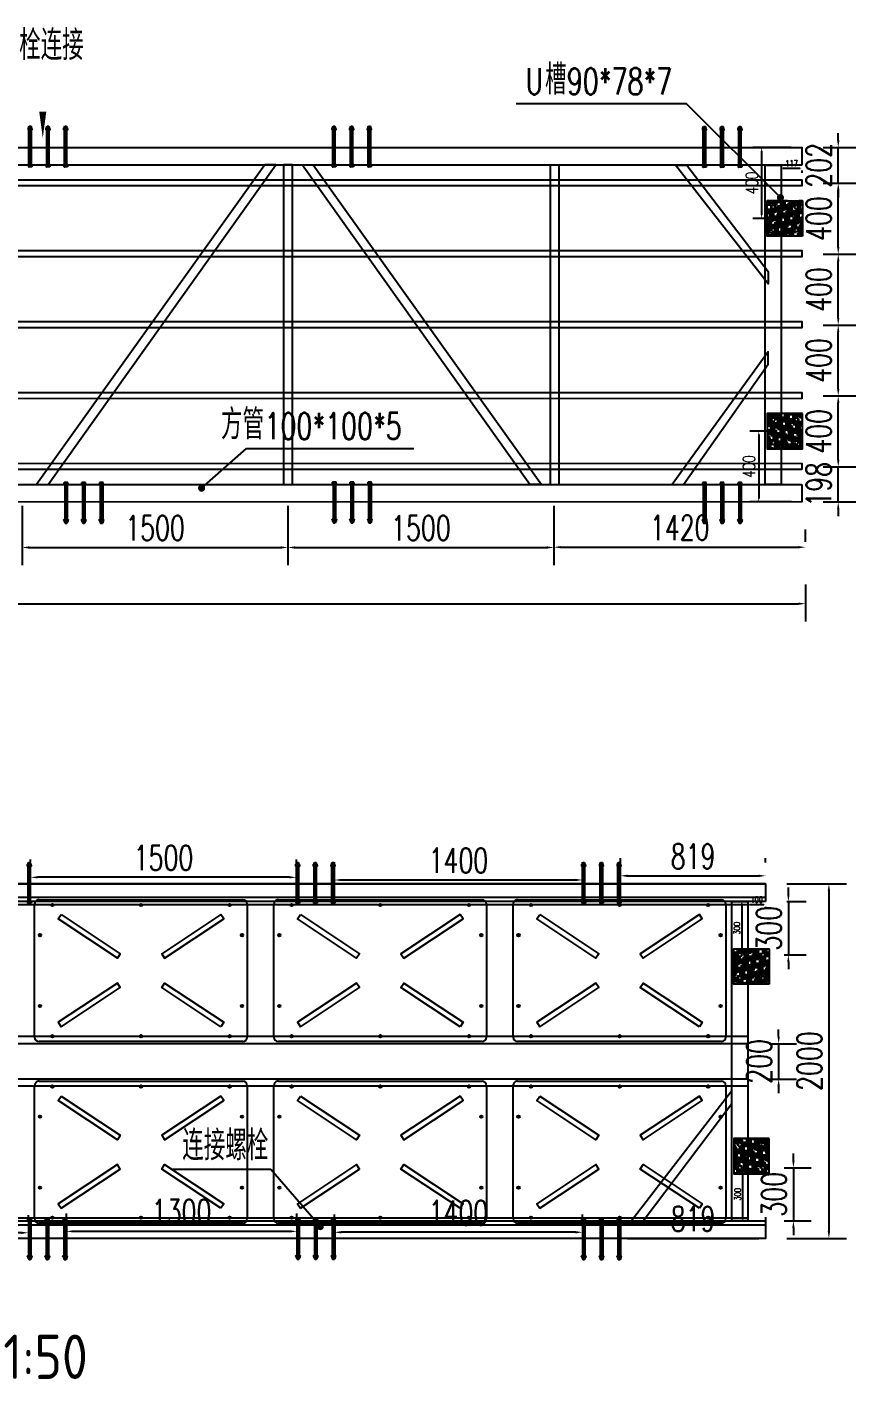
# Model space of a CAD drawing. Extents: x -89702 to 926017, y -610001 to -56924.
# Drawn here: x 43112 to 47788, y -580344 to -572718 of the extents above; entities that cross this region are included whole.
import ezdxf

# ---------------------------------------------------------------- set-up
doc = ezdxf.new("R2010")
doc.units = 0
doc.header["$LTSCALE"] = 10
doc.header["$MEASUREMENT"] = 0
for name, color, linetype in [('BJ02', 2, 'Continuous'), ('DIM_LEAD', 3, 'Continuous'), ('PUB_TEXT', 7, 'Continuous'), ('W-FLOAT_BOWL浮筒', 253, 'Continuous'), ('W-STEEL_FRAME钢架', 3, 'Continuous'), ('W-STEEL_KEEL钢龙骨', 5, 'Continuous'), ('浮箱U槽', 5, 'Continuous'), ('螺栓孔位', 2, 'Continuous')]:
    doc.layers.add(name, color=color, linetype=linetype)
doc.styles.add('_TCH_DIM', font='SIMPLEX', dxfattribs={"bigfont": 'GBCBIG'})
doc.styles.get("Standard").update_dxf_attribs({"font": 'gbenor.shx', "bigfont": 'gbcbig.shx'})
doc.styles.add('STANDARD_T3', font='simplex.shx', dxfattribs={"width": 0.7, "bigfont": 'gbcbig.shx'})
doc.dimstyles.new('W&&10', dxfattribs={"dimtxt": 35, "dimasz": 10, "dimexe": 25, "dimexo": 30, "dimgap": 10, "dimtad": 1, "dimdec": 0, "dimzin": 0, "dimdsep": 46, "dimtxsty": 'STANDARD_T3', "dimcen": 0.09, "dimclrd": 1, "dimclre": 1, "dimclrt": 7, "dimazin": 2, "dimtfac": 1, "dimtdec": 0, "dimtix": 1, "dimtmove": 2, "dimatfit": 3, "dimfxl": 0, "dimtolj": 1, "dimtzin": 0, "dimarcsym": 0})
doc.dimstyles.new('W&&20', dxfattribs={"dimtxt": 70, "dimasz": 20, "dimexe": 50, "dimexo": 60, "dimgap": 20, "dimtad": 1, "dimdec": 0, "dimzin": 0, "dimdsep": 46, "dimtxsty": 'STANDARD_T3', "dimcen": 0.09, "dimclrd": 1, "dimclre": 1, "dimclrt": 7, "dimazin": 2, "dimtfac": 1, "dimtdec": 0, "dimtix": 1, "dimtmove": 2, "dimatfit": 3, "dimfxl": 0, "dimtolj": 1, "dimtzin": 0, "dimarcsym": 0})
doc.dimstyles.new('W&&40', dxfattribs={"dimtxt": 140, "dimasz": 40, "dimexe": 100, "dimexo": 120, "dimgap": 40, "dimtad": 1, "dimdec": 0, "dimzin": 0, "dimdsep": 46, "dimtxsty": 'STANDARD_T3', "dimcen": 0.09, "dimclrd": 1, "dimclre": 1, "dimclrt": 7, "dimazin": 2, "dimtfac": 1, "dimtdec": 0, "dimtix": 1, "dimtmove": 2, "dimatfit": 3, "dimfxl": 0, "dimtolj": 1, "dimtzin": 0, "dimarcsym": 0})

# ---------------------------------------------------------------- blocks, each defined once
blk = doc.blocks.new('01')
h = blk.add_hatch()
h.set_pattern_fill('HOUND', color=77, scale=5)
h.set_pattern_definition([(0, (0, 0), (31.75, 7.9375), [127, -63.5]), (90, (0, 0), (-7.9375, -31.75), [127, -63.5])])
h.paths.add_polyline_path([(50227.1, 12927.9), (50227.1, 12727.9), (50427.1, 12727.9), (50427.1, 12927.9)])
h.paths.add_polyline_path([(50382.1, 12892.9, -1), (50402.1, 12892.9, -1)], flags=16)
h.paths.add_polyline_path([(50252.1, 12892.9, -1), (50272.1, 12892.9, -1)], flags=16)
h.paths.add_polyline_path([(50402.1, 12762.9, -1), (50382.1, 12762.9, -1)], flags=16)
h.paths.add_polyline_path([(50272.1, 12762.9, -1), (50252.1, 12762.9, -1)], flags=16)
at = {"color": 251}
blk.add_lwpolyline([(50227.1, 12927.9), (50427.1, 12927.9), (50427.1, 12727.9), (50227.1, 12727.9)], close=True, dxfattribs=at)
at = {"color": 6}
for centre in [(50262.1, 12892.9), (50392.1, 12892.9), (50262.1, 12762.9), (50392.1, 12762.9)]:
    blk.add_circle(centre, 10, dxfattribs=at)
blk = doc.blocks.new('*D1956')
at = {"color": 1, "lineweight": -2, "transparency": 16777216}
for p, q in [((400061.2, -112418), (399843.8, -112418)), ((399893.8, -112438), (399893.8, -112798.5)), ((399981.3, -112818.5), (399843.8, -112818.5))]:
    blk.add_line(p, q, dxfattribs=at)
at = {"color": 1, "transparency": 16777216}
for points in [[(399890.5, -112438), (399897.1, -112438), (399893.8, -112418)], [(399890.5, -112798.5), (399897.1, -112798.5), (399893.8, -112818.5)]]:
    blk.add_solid(points, dxfattribs=at)
at = {"layer": 'Defpoints', "color": 0, "transparency": 16777216}
for p in [(400121.2, -112418), (399893.8, -112818.5), (400041.3, -112818.5)]:
    blk.add_point(p, dxfattribs=at)
at = {"color": 7, "transparency": 16777216, "insert": (399838.8, -112618.3), "char_height": 70, "attachment_point": 5, "rotation": 90, "style": 'STANDARD_T3'}
blk.add_mtext('\\A1;400', dxfattribs=at)
blk = doc.blocks.new('*D1957')
at = {"color": 1, "lineweight": -2, "transparency": 16777216}
for p, q in [((399981.3, -114018), (399827.5, -114018)), ((399877.5, -114038), (399877.5, -114397.6)), ((400061.4, -114417.6), (399827.5, -114417.6))]:
    blk.add_line(p, q, dxfattribs=at)
at = {"color": 1, "transparency": 16777216}
for points in [[(399874.2, -114038), (399880.9, -114038), (399877.5, -114018)], [(399874.2, -114397.6), (399880.9, -114397.6), (399877.5, -114417.6)]]:
    blk.add_solid(points, dxfattribs=at)
at = {"layer": 'Defpoints', "color": 0, "transparency": 16777216}
for p in [(400041.3, -114018), (399877.5, -114417.6), (400121.4, -114417.6)]:
    blk.add_point(p, dxfattribs=at)
at = {"color": 7, "transparency": 16777216, "insert": (399822.5, -114217.8), "char_height": 70, "attachment_point": 5, "rotation": 90, "style": 'STANDARD_T3'}
blk.add_mtext('\\A1;400', dxfattribs=at)
blk = doc.blocks.new('*D1672')
at = {"color": 1, "lineweight": -2, "transparency": 16777216}
for p, q in [((400004.2, -112548), (400004.2, -112560.2)), ((400014.2, -112535.2), (400111.2, -112535.2)), ((400121.2, -112548), (400121.2, -112560.2))]:
    blk.add_line(p, q, dxfattribs=at)
at = {"color": 1, "transparency": 16777216}
for points in [[(400014.2, -112533.5), (400014.2, -112536.9), (400004.2, -112535.2)], [(400111.2, -112533.5), (400111.2, -112536.9), (400121.2, -112535.2)]]:
    blk.add_solid(points, dxfattribs=at)
at = {"layer": 'Defpoints', "color": 0, "transparency": 16777216}
for p in [(400004.2, -112518), (400121.2, -112518), (400121.2, -112535.2)]:
    blk.add_point(p, dxfattribs=at)
at = {"color": 7, "transparency": 16777216, "insert": (400062.7, -112507.7), "char_height": 35, "attachment_point": 5, "style": 'STANDARD_T3'}
blk.add_mtext('\\A1;117', dxfattribs=at)
blk = doc.blocks.new('1')
at = {"lineweight": -3}
for p, q in [((-1521938.3, 1214338.4), (-1521935.3, 1214338.4)), ((-1521938.3, 1214336.4), (-1521931.3, 1214336.4)), ((-1521938.3, 1214336.4), (-1521914.3, 1214336.4)), ((-1521936.3, 1214341.4), (-1521936.3, 1214346.4)), ((-1521936.3, 1214346.4), (-1521916.3, 1214346.4)), ((-1521935.3, 1214341.4), (-1521936.3, 1214341.4)), ((-1521933.9, 1214347.4), (-1521931.6, 1214347.4)), ((-1521933.3, 1214351.8), (-1521931.3, 1214354.8)), ((-1521933.3, 1214136.4), (-1521933.3, 1214351.8)), ((-1521919.3, 1214351.8), (-1521933.3, 1214351.8)), ((-1521931.6, 1214347.4), (-1521918.6, 1214347.4)), ((-1521931.6, 1214346.4), (-1521931.6, 1214341.4)), ((-1521921.3, 1214354.8), (-1521931.3, 1214354.8)), ((-1521919.3, 1214351.8), (-1521921.3, 1214354.8)), ((-1521918.6, 1214347.4), (-1521920.9, 1214347.4)), ((-1521920.9, 1214346.4), (-1521920.9, 1214341.4)), ((-1521919.3, 1214136.4), (-1521919.3, 1214351.8)), ((-1521917.3, 1214341.4), (-1521916.3, 1214341.4)), ((-1521914.3, 1214338.4), (-1521917.3, 1214338.4)), ((-1521916.3, 1214341.4), (-1521916.3, 1214346.4)), ((-1521938.3, 1214136.4), (-1521931.3, 1214136.4)), ((-1521938.3, 1214136.4), (-1521914.3, 1214136.4)), ((-1521938.3, 1214134.4), (-1521935.3, 1214134.4)), ((-1521935.3, 1214131.4), (-1521936.3, 1214131.4)), ((-1521936.3, 1214131.4), (-1521936.3, 1214126.4)), ((-1521936.3, 1214126.4), (-1521916.3, 1214126.4)), ((-1521933.9, 1214125.4), (-1521931.6, 1214125.4)), ((-1521931.6, 1214126.4), (-1521931.6, 1214131.4)), ((-1521931.6, 1214125.4), (-1521918.6, 1214125.4)), ((-1521920.9, 1214126.4), (-1521920.9, 1214131.4)), ((-1521918.6, 1214125.4), (-1521920.9, 1214125.4)), ((-1521914.3, 1214134.4), (-1521917.3, 1214134.4)), ((-1521917.3, 1214131.4), (-1521916.3, 1214131.4)), ((-1521916.3, 1214131.4), (-1521916.3, 1214126.4))]:
    blk.add_line(p, q, dxfattribs=at)
at = {"color": 1}
for p, q in [((-1521936.3, 1214346.4), (-1521933.9, 1214347.4)), ((-1521918.6, 1214347.4), (-1521916.3, 1214346.4))]:
    blk.add_line(p, q, dxfattribs=at)
at = {"color": 6, "lineweight": -3}
for p, q in [((-1521931.3, 1214136.4), (-1521931.3, 1214354.8)), ((-1521921.3, 1214136.4), (-1521921.3, 1214354.8))]:
    blk.add_line(p, q, dxfattribs=at)
at = {"lineweight": -3}
for points in [[(-1521933.3, 1214336.4), (-1521938.3, 1214336.4), (-1521938.3, 1214338.4), (-1521914.3, 1214338.4), (-1521914.3, 1214336.4), (-1521919.3, 1214336.4)], [(-1521935.3, 1214338.4), (-1521935.3, 1214341.4), (-1521917.3, 1214341.4), (-1521917.3, 1214338.4)], [(-1521933.3, 1214136.4), (-1521938.3, 1214136.4), (-1521938.3, 1214134.4), (-1521914.3, 1214134.4), (-1521914.3, 1214136.4), (-1521919.3, 1214136.4)], [(-1521935.3, 1214134.4), (-1521935.3, 1214131.4), (-1521917.3, 1214131.4), (-1521917.3, 1214134.4)]]:
    blk.add_lwpolyline(points, dxfattribs=at)
for centre, radius, start, end in [((-1521933.9, 1214128.6), 3.22, 223.60282, 316.39718), ((-1521926.3, 1214140.1), 14.7, 248.76069, 291.23931), ((-1521918.6, 1214128.6), 3.22, 223.60282, 316.39718)]:
    blk.add_arc(centre, radius, start, end, dxfattribs=at)
blk = doc.blocks.new('螺栓孔位')
at = {"layer": '螺栓孔位', "color": 1, "rotation": 270}
for p in [(-1214244.1, -1521833.3), (-1214244.1, -1521933.3), (-1214244.1, -1522033.3)]:
    blk.add_blockref('1', p, dxfattribs=at)
blk = doc.blocks.new('$matou$00000145')
at = {"layer": 'W-FLOAT_BOWL浮筒'}
for p, q in [((-575, 400), (575, 400)), ((-600, -375), (-600, 375)), ((600, 375), (600, -375)), ((575, -400), (-575, -400))]:
    blk.add_line(p, q, dxfattribs=at)
at = {"layer": 'W-FLOAT_BOWL浮筒', "color": 3}
for p, q in [((-507, 370), (-493, 370)), ((-500, 377), (-500, 363)), ((-7, 370), (7, 370)), ((0, 377), (0, 363)), ((493, 370), (507, 370)), ((500, 377), (500, 363)), ((-577, 200), (-563, 200)), ((-570, 207), (-570, 193)), ((563, 200), (577, 200)), ((570, 207), (570, 193)), ((-577, -200), (-563, -200)), ((-570, -193), (-570, -207)), ((563, -200), (577, -200)), ((570, -193), (570, -207)), ((-507, -370), (-493, -370)), ((-500, -377), (-500, -363)), ((-7, -370), (7, -370)), ((0, -377), (0, -363)), ((493, -370), (507, -370)), ((500, -377), (500, -363))]:
    blk.add_line(p, q, dxfattribs=at)
at = {"layer": 'W-FLOAT_BOWL浮筒', "ltscale": 100}
for points in [[(-450.2, 316.3), (-116.8, 95.4), (-133.3, 70.3), (-466.8, 291.3)], [(450.2, 316.3), (116.8, 95.4), (133.3, 70.3), (466.8, 291.3)], [(-450.2, -316.3), (-116.8, -95.4), (-133.3, -70.3), (-466.8, -291.3)], [(450.2, -316.3), (116.8, -95.4), (133.3, -70.3), (466.8, -291.3)]]:
    blk.add_lwpolyline(points, close=True, dxfattribs=at)
at = {"layer": 'W-FLOAT_BOWL浮筒'}
for centre in [(-500, 370), (0, 370), (500, 370), (-570, 200), (570, 200), (-570, -200), (570, -200), (-500, -370), (0, -370), (500, -370)]:
    blk.add_circle(centre, 7, dxfattribs=at)
for centre, start, end in [((-575, 375), 90, 180), ((575, 375), 0, 90), ((-575, -375), 180, 270), ((575, -375), 270, 0)]:
    blk.add_arc(centre, 25, start, end, dxfattribs=at)
blk = doc.blocks.new('*U127')
at = {"layer": 'W-FLOAT_BOWL浮筒', "rotation": 270}
blk.add_blockref('$matou$00000145', (0, 0), dxfattribs=at)
blk = doc.blocks.new('*U128')
at = {"layer": 'W-FLOAT_BOWL浮筒', "color": 0, "linetype": 'ByBlock', "lineweight": -2, "transparency": 16777216}
for p in [(0, 8100), (1024, 8100), (0, 6750), (1024, 6750), (0, 5400), (1024, 5400)]:
    blk.add_blockref('*U127', p, dxfattribs=at)
blk = doc.blocks.new('*D453')
at = {"color": 1, "lineweight": -2, "transparency": 16777216}
for p, q in [((47143.7, -577661), (47143.7, -577941.4)), ((47163.3, -577651), (47168.7, -577651)), ((47163.4, -577951.4), (47168.7, -577951.4))]:
    blk.add_line(p, q, dxfattribs=at)
at = {"color": 1, "transparency": 16777216}
for points in [[(47142, -577661), (47145.4, -577661), (47143.7, -577651)], [(47142, -577941.4), (47145.4, -577941.4), (47143.7, -577951.4)]]:
    blk.add_solid(points, dxfattribs=at)
at = {"layer": 'Defpoints', "color": 0, "transparency": 16777216}
for p in [(47133.3, -577651), (47133.4, -577951.4), (47143.7, -577951.4)]:
    blk.add_point(p, dxfattribs=at)
at = {"color": 7, "transparency": 16777216, "insert": (47116.2, -577801.2), "char_height": 35, "attachment_point": 5, "rotation": 90, "style": 'STANDARD_T3'}
blk.add_mtext('\\A1;300', dxfattribs=at)
blk = doc.blocks.new('*D454')
at = {"color": 1, "lineweight": -2, "transparency": 16777216}
for p, q in [((47148.1, -579162), (47148.1, -579442)), ((47163.4, -579152), (47173.1, -579152)), ((47163.4, -579452), (47173.1, -579452))]:
    blk.add_line(p, q, dxfattribs=at)
at = {"color": 1, "transparency": 16777216}
for points in [[(47146.5, -579162), (47149.8, -579162), (47148.1, -579152)], [(47146.5, -579442), (47149.8, -579442), (47148.1, -579452)]]:
    blk.add_solid(points, dxfattribs=at)
at = {"layer": 'Defpoints', "color": 0, "transparency": 16777216}
for p in [(47133.4, -579152), (47133.4, -579452), (47148.1, -579452)]:
    blk.add_point(p, dxfattribs=at)
at = {"color": 7, "transparency": 16777216, "insert": (47120.6, -579302), "char_height": 35, "attachment_point": 5, "rotation": 90, "style": 'STANDARD_T3'}
blk.add_mtext('\\A1;300', dxfattribs=at)
blk = doc.blocks.new('*D455')
at = {"color": 1, "lineweight": -2, "transparency": 16777216}
for p, q in [((47178.3, -577681), (47178.3, -577693.1)), ((47188.3, -577668.1), (47268.3, -577668.1)), ((47278.3, -577681), (47278.3, -577693.1))]:
    blk.add_line(p, q, dxfattribs=at)
at = {"color": 1, "transparency": 16777216}
for points in [[(47188.3, -577666.5), (47188.3, -577669.8), (47178.3, -577668.1)], [(47268.3, -577666.5), (47268.3, -577669.8), (47278.3, -577668.1)]]:
    blk.add_solid(points, dxfattribs=at)
at = {"layer": 'Defpoints', "color": 0, "transparency": 16777216}
for p in [(47178.3, -577651), (47278.3, -577651), (47278.3, -577668.1)]:
    blk.add_point(p, dxfattribs=at)
at = {"color": 7, "transparency": 16777216, "insert": (47228.3, -577640.6), "char_height": 35, "attachment_point": 5, "style": 'STANDARD_T3'}
blk.add_mtext('\\A1;100', dxfattribs=at)
blk = doc.blocks.new('*D456')
at = {"layer": 'Defpoints', "color": 0, "transparency": 16777216}
for p in [(43131.4, -577514), (43131.4, -577549.2), (44631.4, -577549.7)]:
    blk.add_point(p, dxfattribs=at)
at = {"layer": '浮箱U槽', "color": 1, "lineweight": -2, "transparency": 16777216}
for p, q in [((43131.4, -577429.2), (43131.4, -577414)), ((44631.4, -577429.7), (44631.4, -577414)), ((44591.4, -577514), (43171.4, -577514))]:
    blk.add_line(p, q, dxfattribs=at)
at = {"layer": '浮箱U槽', "color": 1, "transparency": 16777216}
for points in [[(43171.4, -577507.4), (43171.4, -577520.7), (43131.4, -577514)], [(44591.4, -577507.4), (44591.4, -577520.7), (44631.4, -577514)]]:
    blk.add_solid(points, dxfattribs=at)
at = {"layer": '浮箱U槽', "color": 7, "transparency": 16777216, "insert": (43881.4, -577404), "char_height": 140, "attachment_point": 5, "style": 'STANDARD_T3'}
blk.add_mtext('\\A1;1500', dxfattribs=at)
blk = doc.blocks.new('*D459')
at = {"layer": 'Defpoints', "color": 0, "transparency": 16777216}
for p in [(44845.4, -579516.1), (44845.4, -579549.2), (46245.4, -579549.6)]:
    blk.add_point(p, dxfattribs=at)
at = {"layer": '浮箱U槽', "color": 1, "lineweight": -2, "transparency": 16777216}
for p, q in [((44845.4, -579429.2), (44845.4, -579416.1)), ((46245.4, -579429.6), (46245.4, -579416.1)), ((46205.4, -579516.1), (44885.4, -579516.1))]:
    blk.add_line(p, q, dxfattribs=at)
at = {"layer": '浮箱U槽', "color": 1, "transparency": 16777216}
for points in [[(44885.4, -579509.4), (44885.4, -579522.8), (44845.4, -579516.1)], [(46205.4, -579509.4), (46205.4, -579522.8), (46245.4, -579516.1)]]:
    blk.add_solid(points, dxfattribs=at)
at = {"layer": '浮箱U槽', "color": 7, "transparency": 16777216, "insert": (45545.4, -579406.1), "char_height": 140, "attachment_point": 5, "style": 'STANDARD_T3'}
blk.add_mtext('\\A1;1400', dxfattribs=at)
blk = doc.blocks.new('*D460')
at = {"layer": 'Defpoints', "color": 0, "transparency": 16777216}
for p in [(43333.4, -579511), (43333.4, -579549.7), (44633.4, -579549.2)]:
    blk.add_point(p, dxfattribs=at)
at = {"layer": '浮箱U槽', "color": 1, "lineweight": -2, "transparency": 16777216}
for p, q in [((43333.4, -579429.7), (43333.4, -579411)), ((44633.4, -579429.2), (44633.4, -579411)), ((44593.4, -579511), (43373.4, -579511))]:
    blk.add_line(p, q, dxfattribs=at)
at = {"layer": '浮箱U槽', "color": 1, "transparency": 16777216}
for points in [[(43373.4, -579504.3), (43373.4, -579517.6), (43333.4, -579511)], [(44593.4, -579504.3), (44593.4, -579517.6), (44633.4, -579511)]]:
    blk.add_solid(points, dxfattribs=at)
at = {"layer": '浮箱U槽', "color": 7, "transparency": 16777216, "insert": (43983.4, -579401), "char_height": 140, "attachment_point": 5, "style": 'STANDARD_T3'}
blk.add_mtext('\\A1;1300', dxfattribs=at)
blk = doc.blocks.new('*D461')
at = {"layer": 'Defpoints', "color": 0, "transparency": 16777216}
for p in [(41819.4, -579519), (41819.4, -579549.2), (43119.4, -579549.8)]:
    blk.add_point(p, dxfattribs=at)
at = {"layer": '浮箱U槽', "color": 1, "lineweight": -2, "transparency": 16777216}
for p, q in [((41819.4, -579429.2), (41819.4, -579419)), ((43119.4, -579429.8), (43119.4, -579419)), ((43079.4, -579519), (41859.4, -579519))]:
    blk.add_line(p, q, dxfattribs=at)
at = {"layer": '浮箱U槽', "color": 1, "transparency": 16777216}
for points in [[(41859.4, -579512.3), (41859.4, -579525.7), (41819.4, -579519)], [(43079.4, -579512.3), (43079.4, -579525.7), (43119.4, -579519)]]:
    blk.add_solid(points, dxfattribs=at)
at = {"layer": '浮箱U槽', "color": 7, "transparency": 16777216, "insert": (42469.4, -579409), "char_height": 140, "attachment_point": 5, "style": 'STANDARD_T3'}
blk.add_mtext('\\A1;1300', dxfattribs=at)
blk = doc.blocks.new('*D465')
at = {"layer": 'Defpoints', "color": 0, "transparency": 16777216}
for p in [(44845.4, -577551.1), (46245.4, -577529), (46245.4, -577551)]:
    blk.add_point(p, dxfattribs=at)
at = {"layer": '浮箱U槽', "color": 1, "lineweight": -2, "transparency": 16777216}
for p, q in [((44845.4, -577431.1), (44845.4, -577429)), ((46245.4, -577431), (46245.4, -577429)), ((44885.4, -577529), (46205.4, -577529))]:
    blk.add_line(p, q, dxfattribs=at)
at = {"layer": '浮箱U槽', "color": 1, "transparency": 16777216}
for points in [[(44885.4, -577522.3), (44885.4, -577535.6), (44845.4, -577529)], [(46205.4, -577522.3), (46205.4, -577535.6), (46245.4, -577529)]]:
    blk.add_solid(points, dxfattribs=at)
at = {"layer": '浮箱U槽', "color": 7, "transparency": 16777216, "insert": (45545.4, -577419), "char_height": 140, "attachment_point": 5, "style": 'STANDARD_T3'}
blk.add_mtext('\\A1;1400', dxfattribs=at)
blk = doc.blocks.new('*D466')
at = {"layer": 'Defpoints', "color": 0, "transparency": 16777216}
for p in [(46459.4, -577551), (47278.3, -577505.5), (47278.3, -577551)]:
    blk.add_point(p, dxfattribs=at)
at = {"layer": '浮箱U槽', "color": 1, "lineweight": -2, "transparency": 16777216}
for p, q in [((46459.4, -577431), (46459.4, -577405.5)), ((47278.3, -577431), (47278.3, -577405.5)), ((46499.4, -577505.5), (47238.3, -577505.5))]:
    blk.add_line(p, q, dxfattribs=at)
at = {"layer": '浮箱U槽', "color": 1, "transparency": 16777216}
for points in [[(46499.4, -577498.8), (46499.4, -577512.2), (46459.4, -577505.5)], [(47238.3, -577498.8), (47238.3, -577512.2), (47278.3, -577505.5)]]:
    blk.add_solid(points, dxfattribs=at)
at = {"layer": '浮箱U槽', "color": 7, "transparency": 16777216, "insert": (46868.9, -577395.5), "char_height": 140, "attachment_point": 5, "style": 'STANDARD_T3'}
blk.add_mtext('\\A1;819', dxfattribs=at)
blk = doc.blocks.new('*D467')
at = {"layer": 'Defpoints', "color": 0, "transparency": 16777216}
for p in [(47278.5, -579550.5), (47278.5, -579550.5), (46459.4, -579558.7)]:
    blk.add_point(p, dxfattribs=at)
at = {"layer": '浮箱U槽', "color": 1, "lineweight": -2, "transparency": 16777216}
for p, q in [((46459.4, -579438.7), (46459.4, -579450.5)), ((47278.5, -579430.5), (47278.5, -579450.5)), ((46499.4, -579550.5), (47238.5, -579550.5))]:
    blk.add_line(p, q, dxfattribs=at)
at = {"layer": '浮箱U槽', "color": 1, "transparency": 16777216}
for points in [[(46499.4, -579543.8), (46499.4, -579557.2), (46459.4, -579550.5)], [(47238.5, -579543.8), (47238.5, -579557.2), (47278.5, -579550.5)]]:
    blk.add_solid(points, dxfattribs=at)
at = {"layer": '浮箱U槽', "color": 7, "transparency": 16777216, "insert": (46869, -579440.5), "char_height": 140, "attachment_point": 5, "style": 'STANDARD_T3'}
blk.add_mtext('\\A1;819', dxfattribs=at)
blk = doc.blocks.new('*D470')
at = {"layer": 'Defpoints', "color": 0, "transparency": 16777216}
for p in [(47483.5, -575198.6), (47688.1, -575198.6), (47483.5, -575396.6)]:
    blk.add_point(p, dxfattribs=at)
at = {"layer": '浮箱U槽', "color": 1, "lineweight": -2, "transparency": 16777216}
for p, q in [((47688.1, -575158.6), (47688.1, -575118.6)), ((47603.5, -575198.6), (47788.1, -575198.6)), ((47688.1, -575396.6), (47688.1, -575198.6)), ((47603.5, -575396.6), (47788.1, -575396.6)), ((47688.1, -575436.6), (47688.1, -575476.6))]:
    blk.add_line(p, q, dxfattribs=at)
at = {"layer": '浮箱U槽', "color": 1, "transparency": 16777216}
for points in [[(47681.5, -575158.6), (47694.8, -575158.6), (47688.1, -575198.6)], [(47681.5, -575436.6), (47694.8, -575436.6), (47688.1, -575396.6)]]:
    blk.add_solid(points, dxfattribs=at)
at = {"layer": '浮箱U槽', "color": 7, "transparency": 16777216, "insert": (47578.1, -575297.6), "char_height": 140, "attachment_point": 5, "rotation": 90, "style": 'STANDARD_T3'}
blk.add_mtext('\\A1;198', dxfattribs=at)
blk = doc.blocks.new('*D471')
at = {"layer": 'Defpoints', "color": 0, "transparency": 16777216}
for p in [(47483.5, -574798.6), (47688.1, -574798.6), (47483.5, -575198.6)]:
    blk.add_point(p, dxfattribs=at)
at = {"layer": '浮箱U槽', "color": 1, "lineweight": -2, "transparency": 16777216}
for p, q in [((47603.5, -574798.6), (47788.1, -574798.6)), ((47688.1, -575158.6), (47688.1, -574838.6)), ((47603.5, -575198.6), (47788.1, -575198.6))]:
    blk.add_line(p, q, dxfattribs=at)
at = {"layer": '浮箱U槽', "color": 1, "transparency": 16777216}
for points in [[(47681.5, -574838.6), (47694.8, -574838.6), (47688.1, -574798.6)], [(47681.5, -575158.6), (47694.8, -575158.6), (47688.1, -575198.6)]]:
    blk.add_solid(points, dxfattribs=at)
at = {"layer": '浮箱U槽', "color": 7, "transparency": 16777216, "insert": (47578.1, -574998.6), "char_height": 140, "attachment_point": 5, "rotation": 90, "style": 'STANDARD_T3'}
blk.add_mtext('\\A1;400', dxfattribs=at)
blk = doc.blocks.new('*D472')
at = {"layer": 'Defpoints', "color": 0, "transparency": 16777216}
for p in [(47483.5, -574398.6), (47688.1, -574398.6), (47483.5, -574798.6)]:
    blk.add_point(p, dxfattribs=at)
at = {"layer": '浮箱U槽', "color": 1, "lineweight": -2, "transparency": 16777216}
for p, q in [((47603.5, -574398.6), (47788.1, -574398.6)), ((47688.1, -574758.6), (47688.1, -574438.6)), ((47603.5, -574798.6), (47788.1, -574798.6))]:
    blk.add_line(p, q, dxfattribs=at)
at = {"layer": '浮箱U槽', "color": 1, "transparency": 16777216}
for points in [[(47681.5, -574438.6), (47694.8, -574438.6), (47688.1, -574398.6)], [(47681.5, -574758.6), (47694.8, -574758.6), (47688.1, -574798.6)]]:
    blk.add_solid(points, dxfattribs=at)
at = {"layer": '浮箱U槽', "color": 7, "transparency": 16777216, "insert": (47578.1, -574598.6), "char_height": 140, "attachment_point": 5, "rotation": 90, "style": 'STANDARD_T3'}
blk.add_mtext('\\A1;400', dxfattribs=at)
blk = doc.blocks.new('*D473')
at = {"layer": 'Defpoints', "color": 0, "transparency": 16777216}
for p in [(47483.5, -573998.6), (47688.1, -573998.6), (47483.5, -574398.6)]:
    blk.add_point(p, dxfattribs=at)
at = {"layer": '浮箱U槽', "color": 1, "lineweight": -2, "transparency": 16777216}
for p, q in [((47603.5, -573998.6), (47788.1, -573998.6)), ((47688.1, -574358.6), (47688.1, -574038.6)), ((47603.5, -574398.6), (47788.1, -574398.6))]:
    blk.add_line(p, q, dxfattribs=at)
at = {"layer": '浮箱U槽', "color": 1, "transparency": 16777216}
for points in [[(47681.5, -574038.6), (47694.8, -574038.6), (47688.1, -573998.6)], [(47681.5, -574358.6), (47694.8, -574358.6), (47688.1, -574398.6)]]:
    blk.add_solid(points, dxfattribs=at)
at = {"layer": '浮箱U槽', "color": 7, "transparency": 16777216, "insert": (47578.1, -574198.6), "char_height": 140, "attachment_point": 5, "rotation": 90, "style": 'STANDARD_T3'}
blk.add_mtext('\\A1;400', dxfattribs=at)
blk = doc.blocks.new('*D474')
at = {"layer": 'Defpoints', "color": 0, "transparency": 16777216}
for p in [(47483.5, -573598.6), (47688.1, -573598.6), (47483.5, -573998.6)]:
    blk.add_point(p, dxfattribs=at)
at = {"layer": '浮箱U槽', "color": 1, "lineweight": -2, "transparency": 16777216}
for p, q in [((47603.5, -573598.6), (47788.1, -573598.6)), ((47688.1, -573958.6), (47688.1, -573638.6)), ((47603.5, -573998.6), (47788.1, -573998.6))]:
    blk.add_line(p, q, dxfattribs=at)
at = {"layer": '浮箱U槽', "color": 1, "transparency": 16777216}
for points in [[(47681.5, -573638.6), (47694.8, -573638.6), (47688.1, -573598.6)], [(47681.5, -573958.6), (47694.8, -573958.6), (47688.1, -573998.6)]]:
    blk.add_solid(points, dxfattribs=at)
at = {"layer": '浮箱U槽', "color": 7, "transparency": 16777216, "insert": (47578.1, -573798.6), "char_height": 140, "attachment_point": 5, "rotation": 90, "style": 'STANDARD_T3'}
blk.add_mtext('\\A1;400', dxfattribs=at)
blk = doc.blocks.new('*D475')
at = {"layer": 'Defpoints', "color": 0, "transparency": 16777216}
for p in [(47483.2, -573397.1), (47688.1, -573397.1), (47483.5, -573598.6)]:
    blk.add_point(p, dxfattribs=at)
at = {"layer": '浮箱U槽', "color": 1, "lineweight": -2, "transparency": 16777216}
for p, q in [((47688.1, -573357.1), (47688.1, -573317.1)), ((47603.2, -573397.1), (47788.1, -573397.1)), ((47688.1, -573598.6), (47688.1, -573397.1)), ((47603.5, -573598.6), (47788.1, -573598.6)), ((47688.1, -573638.6), (47688.1, -573678.6))]:
    blk.add_line(p, q, dxfattribs=at)
at = {"layer": '浮箱U槽', "color": 1, "transparency": 16777216}
for points in [[(47681.5, -573357.1), (47694.8, -573357.1), (47688.1, -573397.1)], [(47681.5, -573638.6), (47694.8, -573638.6), (47688.1, -573598.6)]]:
    blk.add_solid(points, dxfattribs=at)
at = {"layer": '浮箱U槽', "color": 7, "transparency": 16777216, "insert": (47578.1, -573497.9), "char_height": 140, "attachment_point": 5, "rotation": 90, "style": 'STANDARD_T3'}
blk.add_mtext('\\A1;202', dxfattribs=at)
blk = doc.blocks.new('*D481')
at = {"layer": 'Defpoints', "color": 0, "transparency": 16777216}
for p in [(43083.7, -575298.1), (44583.7, -575298.1), (44583.7, -575653.4)]:
    blk.add_point(p, dxfattribs=at)
at = {"layer": '浮箱U槽', "color": 1, "lineweight": -2, "transparency": 16777216}
for p, q in [((43083.7, -575418.1), (43083.7, -575753.4)), ((44583.7, -575418.1), (44583.7, -575753.4)), ((43123.7, -575653.4), (44543.7, -575653.4))]:
    blk.add_line(p, q, dxfattribs=at)
at = {"layer": '浮箱U槽', "color": 1, "transparency": 16777216}
for points in [[(43123.7, -575646.8), (43123.7, -575660.1), (43083.7, -575653.4)], [(44543.7, -575646.8), (44543.7, -575660.1), (44583.7, -575653.4)]]:
    blk.add_solid(points, dxfattribs=at)
at = {"layer": '浮箱U槽', "color": 7, "transparency": 16777216, "insert": (43833.7, -575543.4), "char_height": 140, "attachment_point": 5, "style": 'STANDARD_T3'}
blk.add_mtext('\\A1;1500', dxfattribs=at)
blk = doc.blocks.new('*D482')
at = {"layer": 'Defpoints', "color": 0, "transparency": 16777216}
for p in [(44583.7, -575298.1), (46083.8, -575298.1), (46083.8, -575653.4)]:
    blk.add_point(p, dxfattribs=at)
at = {"layer": '浮箱U槽', "color": 1, "lineweight": -2, "transparency": 16777216}
for p, q in [((44583.7, -575418.1), (44583.7, -575753.4)), ((46083.8, -575418.1), (46083.8, -575753.4)), ((44623.7, -575653.4), (46043.8, -575653.4))]:
    blk.add_line(p, q, dxfattribs=at)
at = {"layer": '浮箱U槽', "color": 1, "transparency": 16777216}
for points in [[(44623.7, -575646.8), (44623.7, -575660.1), (44583.7, -575653.4)], [(46043.8, -575646.8), (46043.8, -575660.1), (46083.8, -575653.4)]]:
    blk.add_solid(points, dxfattribs=at)
at = {"layer": '浮箱U槽', "color": 7, "transparency": 16777216, "insert": (45333.7, -575543.4), "char_height": 140, "attachment_point": 5, "style": 'STANDARD_T3'}
blk.add_mtext('\\A1;1500', dxfattribs=at)
blk = doc.blocks.new('*D483')
at = {"layer": 'Defpoints', "color": 0, "transparency": 16777216}
for p in [(35503.2, -575724.2), (47502.8, -575742.2), (47502.8, -575970.6)]:
    blk.add_point(p, dxfattribs=at)
at = {"layer": '浮箱U槽', "color": 1, "lineweight": -2, "transparency": 16777216}
for p, q in [((35503.2, -575844.2), (35503.2, -576070.6)), ((47502.8, -575862.2), (47502.8, -576070.6)), ((35543.2, -575970.6), (47462.8, -575970.6))]:
    blk.add_line(p, q, dxfattribs=at)
at = {"layer": '浮箱U槽', "color": 1, "transparency": 16777216}
for points in [[(35543.2, -575963.9), (35543.2, -575977.2), (35503.2, -575970.6)], [(47462.8, -575963.9), (47462.8, -575977.2), (47502.8, -575970.6)]]:
    blk.add_solid(points, dxfattribs=at)
at = {"layer": '浮箱U槽', "color": 7, "transparency": 16777216, "insert": (41503, -575860.6), "char_height": 140, "attachment_point": 5, "style": 'STANDARD_T3'}
blk.add_mtext('\\A1;12000', dxfattribs=at)
blk = doc.blocks.new('*D484')
at = {"layer": 'Defpoints', "color": 0, "transparency": 16777216}
for p in [(46083.8, -575653.4), (47503.8, -575651.9), (47503.8, -575742.2)]:
    blk.add_point(p, dxfattribs=at)
at = {"layer": '浮箱U槽', "color": 1, "lineweight": -2, "transparency": 16777216}
for p, q in [((46083.8, -575533.4), (46083.8, -575551.9)), ((47503.8, -575622.2), (47503.8, -575551.9)), ((46123.8, -575651.9), (47463.8, -575651.9))]:
    blk.add_line(p, q, dxfattribs=at)
at = {"layer": '浮箱U槽', "color": 1, "transparency": 16777216}
for points in [[(46123.8, -575645.3), (46123.8, -575658.6), (46083.8, -575651.9)], [(47463.8, -575645.3), (47463.8, -575658.6), (47503.8, -575651.9)]]:
    blk.add_solid(points, dxfattribs=at)
at = {"layer": '浮箱U槽', "color": 7, "transparency": 16777216, "insert": (46793.8, -575541.9), "char_height": 140, "attachment_point": 5, "style": 'STANDARD_T3'}
blk.add_mtext('\\A1;1420', dxfattribs=at)
blk = doc.blocks.new('*D490')
at = {"layer": 'Defpoints', "color": 0, "transparency": 16777216}
for p in [(47263.4, -579152), (47263.4, -579452), (47435.2, -579452)]:
    blk.add_point(p, dxfattribs=at)
at = {"layer": '浮箱U槽', "color": 1, "lineweight": -2, "transparency": 16777216}
for p, q in [((47435.2, -579112), (47435.2, -579072)), ((47383.4, -579152), (47535.2, -579152)), ((47435.2, -579152), (47435.2, -579452)), ((47383.4, -579452), (47535.2, -579452)), ((47435.2, -579492), (47435.2, -579532))]:
    blk.add_line(p, q, dxfattribs=at)
at = {"layer": '浮箱U槽', "color": 1, "transparency": 16777216}
for points in [[(47428.6, -579112), (47441.9, -579112), (47435.2, -579152)], [(47428.6, -579492), (47441.9, -579492), (47435.2, -579452)]]:
    blk.add_solid(points, dxfattribs=at)
at = {"layer": '浮箱U槽', "color": 7, "transparency": 16777216, "insert": (47325.2, -579302), "char_height": 140, "attachment_point": 5, "rotation": 90, "style": 'STANDARD_T3'}
blk.add_mtext('\\A1;300', dxfattribs=at)
blk = doc.blocks.new('*D491')
at = {"layer": 'Defpoints', "color": 0, "transparency": 16777216}
for p in [(47278.3, -577651), (47263.4, -577951.4), (47406.8, -577951.4)]:
    blk.add_point(p, dxfattribs=at)
at = {"layer": '浮箱U槽', "color": 1, "lineweight": -2, "transparency": 16777216}
for p, q in [((47406.8, -577611), (47406.8, -577571)), ((47398.3, -577651), (47506.8, -577651)), ((47406.8, -577651), (47406.8, -577951.4)), ((47383.4, -577951.4), (47506.8, -577951.4)), ((47406.8, -577991.4), (47406.8, -578031.4))]:
    blk.add_line(p, q, dxfattribs=at)
at = {"layer": '浮箱U槽', "color": 1, "transparency": 16777216}
for points in [[(47400.1, -577611), (47413.5, -577611), (47406.8, -577651)], [(47400.1, -577991.4), (47413.5, -577991.4), (47406.8, -577951.4)]]:
    blk.add_solid(points, dxfattribs=at)
at = {"layer": '浮箱U槽', "color": 7, "transparency": 16777216, "insert": (47296.8, -577801.2), "char_height": 140, "attachment_point": 5, "rotation": 90, "style": 'STANDARD_T3'}
blk.add_mtext('\\A1;300', dxfattribs=at)
blk = doc.blocks.new('*D492')
at = {"layer": 'Defpoints', "color": 0, "transparency": 16777216}
for p in [(47178.4, -578452.3), (47178.4, -578652.2), (47351.9, -578652.2)]:
    blk.add_point(p, dxfattribs=at)
at = {"layer": '浮箱U槽', "color": 1, "lineweight": -2, "transparency": 16777216}
for p, q in [((47351.9, -578412.3), (47351.9, -578372.3)), ((47298.4, -578452.3), (47451.9, -578452.3)), ((47351.9, -578452.3), (47351.9, -578652.2)), ((47298.4, -578652.2), (47451.9, -578652.2)), ((47351.9, -578692.2), (47351.9, -578732.2))]:
    blk.add_line(p, q, dxfattribs=at)
at = {"layer": '浮箱U槽', "color": 1, "transparency": 16777216}
for points in [[(47345.3, -578412.3), (47358.6, -578412.3), (47351.9, -578452.3)], [(47345.3, -578692.2), (47358.6, -578692.2), (47351.9, -578652.2)]]:
    blk.add_solid(points, dxfattribs=at)
at = {"layer": '浮箱U槽', "color": 7, "transparency": 16777216, "insert": (47241.9, -578552.3), "char_height": 140, "attachment_point": 5, "rotation": 90, "style": 'STANDARD_T3'}
blk.add_mtext('\\A1;200', dxfattribs=at)
blk = doc.blocks.new('*D493')
at = {"layer": 'Defpoints', "color": 0, "transparency": 16777216}
for p in [(47278.3, -577551), (47278.5, -579550.5), (47635.5, -579550.5)]:
    blk.add_point(p, dxfattribs=at)
at = {"layer": '浮箱U槽', "color": 1, "lineweight": -2, "transparency": 16777216}
for p, q in [((47398.3, -577551), (47735.5, -577551)), ((47635.5, -577591), (47635.5, -579510.5)), ((47398.5, -579550.5), (47735.5, -579550.5))]:
    blk.add_line(p, q, dxfattribs=at)
at = {"layer": '浮箱U槽', "color": 1, "transparency": 16777216}
for points in [[(47628.8, -577591), (47642.2, -577591), (47635.5, -577551)], [(47628.8, -579510.5), (47642.2, -579510.5), (47635.5, -579550.5)]]:
    blk.add_solid(points, dxfattribs=at)
at = {"layer": '浮箱U槽', "color": 7, "transparency": 16777216, "insert": (47525.5, -578550.7), "char_height": 140, "attachment_point": 5, "rotation": 90, "style": 'STANDARD_T3'}
blk.add_mtext('\\A1;2000', dxfattribs=at)
blk = doc.blocks.new('C-11')
at = {"color": 2}
for points in [[(400121.2, -112518), (390589.1, -112518), (390828.5, -112418), (400121.2, -112418)], [(400121.4, -114319), (400121.4, -114417.6), (388141.1, -114419), (388141.1, -114319)]]:
    blk.add_lwpolyline(points, close=True, dxfattribs=at)
at = {"color": 6}
blk.add_lwpolyline([(400004.4, -114319), (399914.2, -114319), (399914.2, -112518), (400004.2, -112518)], close=True, dxfattribs=at)
at = {"layer": 'W-STEEL_FRAME钢架', "color": 1}
for points in [[(395802.6, -114319), (395868.2, -114319), (397152.6, -112516), (397091.2, -112516), (395802.6, -114319)], [(398652.6, -114319), (398587, -114319), (397302.6, -112516), (397364, -112516), (398652.6, -114319)], [(399407.1, -112517.3), (399472.7, -112518.7), (399931.5, -113116.8), (399930.8, -113186.9), (399407.1, -112517.3)], [(399388.2, -114319), (399453.8, -114319), (399931.2, -113641.2), (399931.2, -113571), (399388.2, -114319)]]:
    blk.add_lwpolyline(points, dxfattribs=at)
for points in [[(397196.6, -114319), (397246.6, -114319), (397246.6, -112516), (397196.6, -112516)], [(398700.9, -114319), (398750.9, -114319), (398750.9, -112518), (398700.9, -112518)]]:
    blk.add_lwpolyline(points, close=True, dxfattribs=at)
at = {"layer": 'W-STEEL_KEEL钢龙骨', "color": 4}
for points in [[(390388.2, -112599.8), (400121.4, -112600.1), (400121.4, -112635.1), (390304.2, -112634.8)], [(389428.1, -112999.7), (400121.4, -113000.1), (400121.4, -113035.1), (389344.1, -113034.7)], [(388468, -113399.7), (400121.4, -113400.1), (400121.4, -113435.1), (388384, -113434.7)]]:
    blk.add_lwpolyline(points, dxfattribs=at)
for points in [[(400121.4, -113835.1), (388141.1, -113834.7), (388141.1, -113799.7), (400121.4, -113800.1)], [(400121.4, -114235.1), (388141.1, -114234.7), (388141.1, -114199.7), (400121.4, -114200.1)]]:
    blk.add_lwpolyline(points, close=True, dxfattribs=at)
at = {"color": 4, "rotation": 180}
blk.add_blockref('01', (450351.4, -99990.6), dxfattribs=at)
at = {"color": 4, "xscale": -1}
blk.add_blockref('01', (450351.4, -126845.9), dxfattribs=at)
at = {"layer": '螺栓孔位', "xscale": -1, "rotation": 270}
blk.add_blockref('螺栓孔位', (399678.4, -112410.3), dxfattribs=at)
at = {"layer": '螺栓孔位', "rotation": 270}
blk.add_blockref('螺栓孔位', (399678.4, -114426.8), dxfattribs=at)
at = {"color": 2}
for base, p1, p2, picture, middle in [((399893.7926, -112818.4795), (400121.1606, -112418.0443), (400041.2783, -112818.4795), '*D1956', (399838.7926, -112618.2619)), ((399877.5, -114417.6), (400041.3, -114018), (400121.4, -114417.6), '*D1957', (399822.5, -114217.8))]:
    dim = blk.add_linear_dim(base=base, p1=p1, p2=p2, angle=90, dimstyle='W&&20', dxfattribs=at)
    dim.commit()
    dim.dimension.update_dxf_attribs({"geometry": picture, "text_midpoint": middle})
dim = blk.add_linear_dim(base=(400121.2, -112535.2), p1=(400004.2, -112518), p2=(400121.2, -112518), dimstyle='W&&10', dxfattribs=at)
dim.commit()
dim.dimension.update_dxf_attribs({"geometry": '*D1672', "text_midpoint": (400062.7, -112507.7)})

msp = doc.modelspace()

# ---------------------------------------------------------------- linework, layer by layer
at = {"color": 2}
for points in [[(47278.3, -577651), (37746.3, -577651), (37985.5, -577551.3), (47278.3, -577551)], [(47278.5, -579452), (47278.5, -579550.5), (35298.3, -579552), (35298.3, -579452)]]:
    msp.add_lwpolyline(points, close=True, dxfattribs=at)
at = {"color": 6}
msp.add_lwpolyline([(47178.5, -579452), (47088.3, -579452), (47088.3, -577651), (47178.3, -577651)], close=True, dxfattribs=at)
at = {"color": 1}
msp.add_lwpolyline([(46521.3, -579452), (46586.9, -579452), (47088.3, -578789.1), (47088.3, -578719), (46521.3, -579452)], dxfattribs=at)
at = {"layer": 'DIM_LEAD'}
for p, q in [((46831.3, -573150.6), (45871.6, -573150.6)), ((47361.9, -573679.9), (46831.3, -573150.6)), ((44096.4, -575319.2), (44349, -575095.8)), ((44349, -575095.8), (45293.9, -575095.8)), ((44486.4, -579162.7), (43934.6, -579162.7)), ((44765.8, -579484.3), (44486.4, -579162.7))]:
    msp.add_line(p, q, dxfattribs=at)
msp.add_lwpolyline([(43200.3, -572979.7, 0, 0, 0), (43200.3, -572979.7, 0, 0, 0), (43200.3, -572979.7, 0, 0, 0), (43200.3, -573344.5, 0, 40, 0), (43200.3, -573194.5, 0, 0, 0)], format="xyseb", dxfattribs=at)
at = {"layer": 'DIM_LEAD', "const_width": 20}
for points in [[(47369, -573687, 1), (47354.8, -573672.9, 1)], [(44088.9, -575325.8, 1), (44103.9, -575312.5, 1)], [(44772.4, -579491.9, 1), (44759.3, -579476.8, 1)]]:
    msp.add_lwpolyline(points, format="xyb", close=True, dxfattribs=at)
at = {"layer": '浮箱U槽', "color": 2}
msp.add_line((47278.3, -577551), (37725.4, -577551.3), dxfattribs=at)
at = {"layer": '浮箱U槽'}
for p, q in [((47278.3, -577628.3), (37541.3, -577628.3)), ((47178.3, -577668.3), (37445.6, -577668.3)), ((47178.4, -578452.3), (35569.6, -578452.3)), ((47178.4, -578412.3), (35665.3, -578412.3)), ((47178.4, -578692.2), (35298.3, -578692.2)), ((47178.4, -578652.2), (35298.4, -578652.2)), ((47178.5, -579435.8), (35298.3, -579435.8)), ((47278.5, -579475.8), (35298.3, -579475.8))]:
    msp.add_line(p, q, dxfattribs=at)

# ---------------------------------------------------------------- block references
at = {"color": 4, "rotation": 180}
msp.add_blockref('01', (97525.5, -565188.5), dxfattribs=at)
at = {"color": 4, "xscale": -1}
msp.add_blockref('01', (97525.5, -591914.8), dxfattribs=at)
at = {"layer": 'BJ02', "color": 1}
msp.add_blockref('C-11', (-352637.9, -460979.1), dxfattribs=at)
at = {"layer": 'W-FLOAT_BOWL浮筒', "rotation": 270}
msp.add_blockref('*U128', (38354.4, -578040.2), dxfattribs=at)
at = {"layer": '螺栓孔位', "xscale": -1, "rotation": 270}
for p in [(43236.4, -573387.9), (44950.4, -573387.9), (43031.4, -577541.8), (44745.4, -577541.8), (46359.4, -577541.8)]:
    msp.add_blockref('螺栓孔位', p, dxfattribs=at)
at = {"layer": '螺栓孔位', "rotation": 270}
for p in [(43438.4, -575404.8), (44952.4, -575402.8), (43233.4, -579558.7), (44747.4, -579556.6), (46359.4, -579558.7)]:
    msp.add_blockref('螺栓孔位', p, dxfattribs=at)

# ---------------------------------------------------------------- texts
at = {"layer": 'PUB_TEXT', "color": 7, "style": '_TCH_DIM'}
for s, height, p in [('螺栓连接', 168.79, (42945.2, -572904.2)), ('槽', 168.8, (46034.1, -573098.1)), ('方管', 168.79, (44205.6, -575043.3)), ('连接螺栓', 168.79, (43987.1, -579110.2))]:
    msp.add_text(s, height=height, dxfattribs=at).set_placement(p)
at = {"layer": 'PUB_TEXT', "color": 7, "style": '_TCH_DIM', "width": 0.705882}
for s, height, p in [('U', 148.8, (45924.1, -573098.1)), ('90*78*7', 148.75, (46157, -573098.1)), ('100*100*5', 148.75, (44451.4, -575043.3))]:
    msp.add_text(s, height=height, dxfattribs=at).set_placement(p)
at = {"layer": 'PUB_TEXT', "color": 7}
msp.add_text('1:50', height=250, dxfattribs=at).set_placement((42977.7, -580343.5))

# ---------------------------------------------------------------- dimensions: what is measured, and where the dimension line sits
at = {"color": 2}
dim = msp.add_linear_dim(base=(47278.3, -577668.1), p1=(47178.3, -577651), p2=(47278.3, -577651), dimstyle='W&&10', dxfattribs=at)
dim.commit()
dim.dimension.update_dxf_attribs({"geometry": '*D455', "text_midpoint": (47228.3, -577640.6)})
for base, p1, p2, picture, middle in [((47143.7, -577951.4), (47133.3, -577651), (47133.4, -577951.4), '*D453', (47116.2, -577801.2)), ((47148.1, -579452), (47133.4, -579152), (47133.4, -579452), '*D454', (47120.6, -579302))]:
    dim = msp.add_linear_dim(base=base, p1=p1, p2=p2, angle=90, dimstyle='W&&10', dxfattribs=at)
    dim.commit()
    dim.dimension.update_dxf_attribs({"geometry": picture, "text_midpoint": middle})
at = {"layer": '浮箱U槽'}
for base, p1, p2, picture, middle in [((47688.1378, -573397.1047), (47483.4828, -573598.6169), (47483.2474, -573397.1047), '*D475', (47578.1378, -573497.8608)), ((47688.1, -573598.6), (47483.5, -573998.6), (47483.5, -573598.6), '*D474', (47578.1, -573798.6)), ((47688.1, -573998.6), (47483.5, -574398.6), (47483.5, -573998.6), '*D473', (47578.1, -574198.6)), ((47688.1, -574398.6), (47483.5, -574798.6), (47483.5, -574398.6), '*D472', (47578.1, -574598.6)), ((47688.1, -574798.6), (47483.5, -575198.6), (47483.5, -574798.6), '*D471', (47578.1, -574998.6)), ((47688.1, -575198.6), (47483.5, -575396.6), (47483.5, -575198.6), '*D470', (47578.1, -575297.6)), ((47635.4946, -579550.4957), (47278.282, -577550.9798), (47278.5297, -579550.4957), '*D493', (47525.4946, -578550.7378)), ((47406.8, -577951.4), (47278.3, -577651), (47263.4, -577951.4), '*D491', (47296.8, -577801.2)), ((47351.9, -578652.2), (47178.4, -578452.3), (47178.4, -578652.2), '*D492', (47241.9, -578552.3)), ((47435.2, -579452), (47263.4, -579152), (47263.4, -579452), '*D490', (47325.2, -579302))]:
    dim = msp.add_linear_dim(base=base, p1=p1, p2=p2, angle=90, dimstyle='W&&40', dxfattribs=at)
    dim.commit()
    dim.dimension.update_dxf_attribs({"geometry": picture, "text_midpoint": middle})
for base, p1, p2, picture, middle in [((44583.7, -575653.4), (43083.7, -575298.1), (44583.7, -575298.1), '*D481', (43833.7, -575543.4)), ((46083.8, -575653.4), (44583.7, -575298.1), (46083.8, -575298.1), '*D482', (45333.7, -575543.4)), ((47503.8, -575651.9), (46083.8, -575653.4), (47503.8, -575742.2), '*D484', (46793.8, -575541.9)), ((47502.8, -575970.6), (35503.2, -575724.2), (47502.8, -575742.2), '*D483', (41503, -575860.6)), ((43131.4, -577514), (44631.4, -577549.7), (43131.4, -577549.2), '*D456', (43881.4, -577404)), ((46245.4, -577529), (44845.4, -577551.1), (46245.4, -577551), '*D465', (45545.4, -577419)), ((47278.3, -577505.5), (46459.4, -577551), (47278.3, -577551), '*D466', (46868.9, -577395.5)), ((41819.4, -579519), (43119.4, -579549.8), (41819.4, -579549.2), '*D461', (42469.4, -579409)), ((43333.4, -579511), (44633.4, -579549.2), (43333.4, -579549.7), '*D460', (43983.4, -579401)), ((44845.4, -579516.1), (46245.4, -579549.6), (44845.4, -579549.2), '*D459', (45545.4, -579406.1)), ((47278.5, -579550.5), (46459.4, -579558.7), (47278.5, -579550.5), '*D467', (46869, -579440.5))]:
    dim = msp.add_linear_dim(base=base, p1=p1, p2=p2, dimstyle='W&&40', dxfattribs=at)
    dim.commit()
    dim.dimension.update_dxf_attribs({"geometry": picture, "text_midpoint": middle})

doc.saveas('drawing.dxf')
